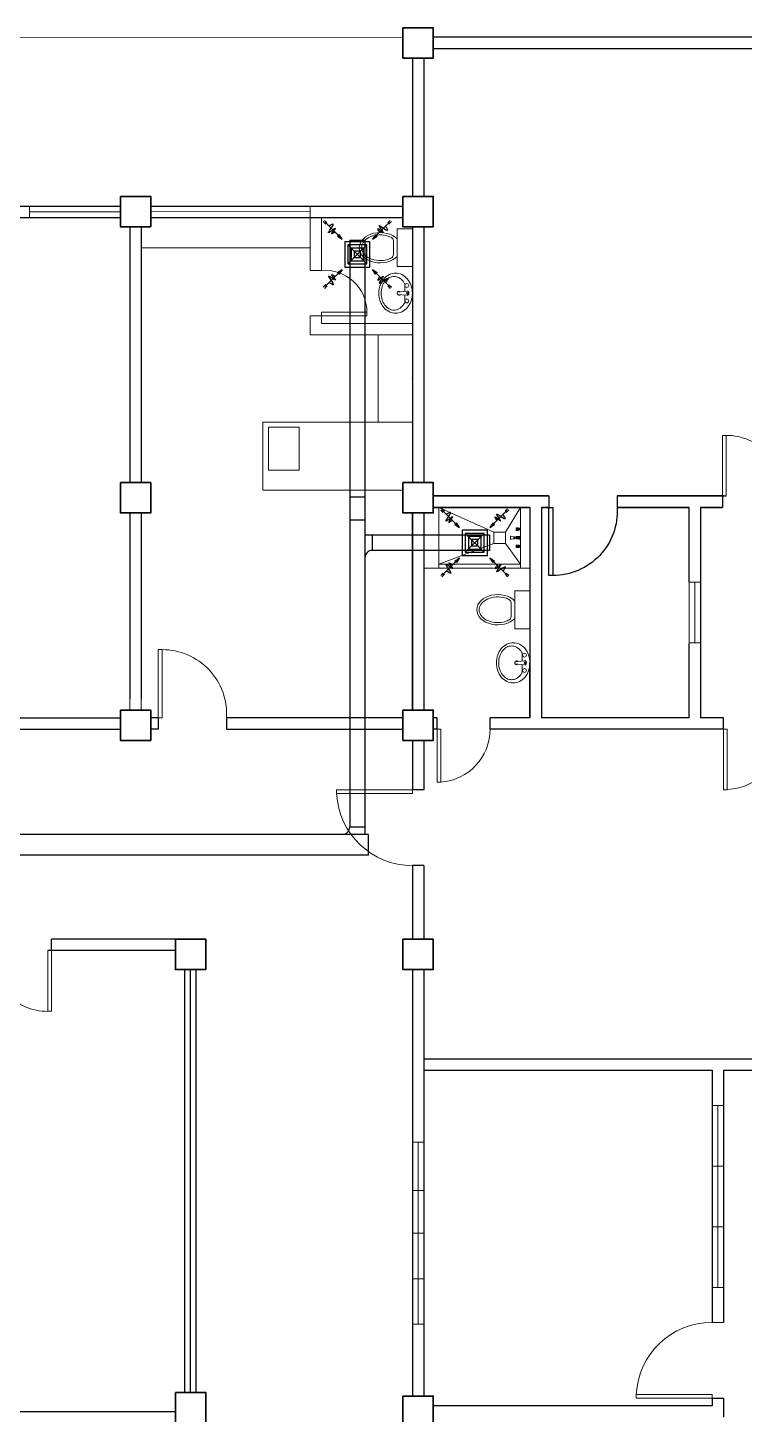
# Model space of a CAD drawing. Header units: millimetres. Extents: x 103 to 228, y 86 to 129.
# Drawn here: x 207.47 to 216.91, y 109.4 to 127.69 of the extents above; entities that cross this region are included whole.
import ezdxf

# ---------------------------------------------------------------- set-up
doc = ezdxf.new("R2010")
doc.units = ezdxf.units.MM
for name, color, linetype in [('AIR', 7, 'Continuous'), ('AIR-00', 8, 'Continuous'), ('AIR-03', 30, 'Continuous'), ('exhaust', 130, 'Continuous')]:
    doc.layers.add(name, color=color, linetype=linetype)

# ---------------------------------------------------------------- blocks, each defined once
blk = doc.blocks.new('dr 900')
at = {"ltscale": 0.03}
blk.add_lwpolyline([(0, 0), (0.05, 0), (0.05, 0.9), (0, 0.9)], close=True, dxfattribs=at)
blk.add_arc((0.05, 0.049), 0.851, 356.7268, 90, dxfattribs=at)
blk = doc.blocks.new('GRILL-C-IN')
at = {"layer": 'AIR-00', "ltscale": 3}
for p, q in [((-0.623, 0.601), (-0.674, 0.651)), ((-0.601, 0.623), (-0.651, 0.674)), ((-0.637, 0.637), (-0.3, 0.3)), ((0.637, 0.637), (0.3, 0.3)), ((0.601, 0.623), (0.651, 0.674)), ((0.623, 0.601), (0.674, 0.651)), ((-0.637, -0.637), (-0.3, -0.3)), ((0.637, -0.637), (0.3, -0.3)), ((-0.623, -0.601), (-0.674, -0.651)), ((-0.601, -0.623), (-0.651, -0.674)), ((0.601, -0.623), (0.651, -0.674)), ((0.623, -0.601), (0.674, -0.651))]:
    blk.add_line(p, q, dxfattribs=at)
at = {"layer": 'AIR-00', "color": 50}
for p, q in [((-0.188, 0.187), (0.187, -0.188)), ((0.187, 0.187), (-0.188, -0.188))]:
    blk.add_line(p, q, dxfattribs=at)
at = {"layer": 'AIR-00', "ltscale": 3}
for points in [[(-0.362, 0.393), (-0.393, 0.362), (-0.3, 0.3)], [(0.393, 0.362), (0.362, 0.393), (0.3, 0.3)], [(-0.362, -0.393), (-0.393, -0.362), (-0.3, -0.3)], [(0.393, -0.362), (0.362, -0.393), (0.3, -0.3)]]:
    blk.add_lwpolyline(points, close=True, dxfattribs=at)
at = {"layer": 'AIR-00', "color": 50}
for points in [[(-0.188, -0.188), (0.187, -0.188), (0.187, 0.187), (-0.188, 0.187)], [(-0.125, -0.125), (0.125, -0.125), (0.125, 0.125), (-0.125, 0.125)], [(-0.062, -0.062), (0.062, -0.062), (0.062, 0.062), (-0.062, 0.062)]]:
    blk.add_lwpolyline(points, close=True, dxfattribs=at)
at = {"layer": 'AIR-00', "ltscale": 3}
for points in [[(-0.441, 0.441), (-0.512, 0.404), (-0.432, 0.514), (-0.568, 0.43), (-0.477, 0.6), (-0.561, 0.561)], [(0.441, 0.441), (0.404, 0.512), (0.514, 0.432), (0.43, 0.568), (0.6, 0.477), (0.561, 0.561)], [(-0.441, -0.441), (-0.512, -0.404), (-0.432, -0.514), (-0.568, -0.43), (-0.477, -0.6), (-0.561, -0.561)], [(0.441, -0.441), (0.404, -0.512), (0.514, -0.432), (0.43, -0.568), (0.6, -0.477), (0.561, -0.561)]]:
    blk.add_spline(points, degree=3, dxfattribs=at)
for points in [[(-0.3, 0.3), (-0.362, 0.393), (-0.393, 0.362)], [(0.3, 0.3), (0.393, 0.362), (0.362, 0.393)], [(-0.3, -0.3), (-0.362, -0.393), (-0.393, -0.362)], [(0.3, -0.3), (0.393, -0.362), (0.362, -0.393)]]:
    blk.add_solid(points, dxfattribs=at)
at = {"layer": 'AIR-03', "color": 6}
blk.add_lwpolyline([(-0.25, -0.25), (0.25, -0.25), (0.25, 0.25), (-0.25, 0.25)], close=True, dxfattribs=at)

msp = doc.modelspace()

# ---------------------------------------------------------------- linework, layer by layer
at = {"color": 8, "lineweight": 9}
for p, q in [((212.414, 127.561), (197.089, 127.56)), ((207.489, 125.336), (207.489, 125.186)), ((209.089, 125.336), (209.089, 125.336)), ((211.189, 125.186), (211.189, 125.336)), ((207.489, 125.261), (208.689, 125.261)), ((211.189, 125.261), (209.089, 125.263)), ((211.189, 125.186), (211.339, 125.186)), ((212.339, 125.036), (212.539, 125.036)), ((212.339, 124.536), (212.339, 125.036)), ((212.539, 125.063), (212.539, 123.786)), ((212.539, 125.036), (212.539, 124.536)), ((212.289, 124.695), (212.289, 124.876)), ((212.539, 124.536), (212.339, 124.536)), ((212.341, 124.2), (212.463, 124.213)), ((212.341, 124.171), (212.463, 124.158)), ((212.889, 121.361), (212.889, 120.561)), ((213.964, 121.361), (213.964, 120.561)), ((213.905, 121.087), (213.905, 121.061)), ((213.905, 121.087), (213.906, 121.087)), ((213.906, 121.087), (213.908, 121.091)), ((213.906, 121.087), (213.906, 121.061)), ((213.908, 121.091), (213.908, 121.058)), ((213.908, 121.091), (213.93, 121.091)), ((213.917, 121.087), (213.929, 121.087)), ((213.917, 121.08), (213.929, 121.08)), ((213.93, 121.091), (213.934, 121.089)), ((213.93, 121.087), (213.93, 121.08)), ((213.936, 121.088), (213.942, 121.088)), ((213.942, 121.088), (213.944, 121.087)), ((213.942, 121.088), (213.942, 121.06)), ((213.944, 121.087), (213.944, 121.061)), ((213.956, 121.086), (213.944, 121.086)), ((213.963, 121.091), (213.956, 121.088)), ((213.956, 121.088), (213.956, 121.061)), ((213.963, 121.091), (213.963, 121.057)), ((213.963, 121.091), (213.964, 121.091)), ((213.964, 121.091), (213.964, 121.057)), ((213.832, 120.941), (213.832, 120.98)), ((213.878, 120.973), (213.836, 120.981)), ((213.878, 120.948), (213.836, 120.94)), ((213.886, 120.973), (213.878, 120.973)), ((213.878, 120.973), (213.878, 120.948)), ((213.878, 120.973), (213.878, 120.948)), ((213.878, 120.948), (213.886, 120.948)), ((213.886, 120.948), (213.886, 120.973)), ((213.886, 120.968), (213.948, 120.968)), ((213.948, 120.953), (213.886, 120.953)), ((213.905, 121.061), (213.906, 121.061)), ((213.905, 120.974), (213.905, 120.968)), ((213.905, 120.974), (213.906, 120.974)), ((213.905, 120.953), (213.905, 120.947)), ((213.905, 120.947), (213.906, 120.947)), ((213.906, 121.061), (213.908, 121.058)), ((213.906, 120.974), (213.908, 120.977)), ((213.906, 120.974), (213.906, 120.968)), ((213.906, 120.953), (213.906, 120.947)), ((213.906, 120.947), (213.908, 120.944)), ((213.908, 121.058), (213.93, 121.058)), ((213.908, 120.977), (213.908, 120.968)), ((213.908, 120.977), (213.93, 120.977)), ((213.908, 120.953), (213.908, 120.944)), ((213.908, 120.944), (213.93, 120.944)), ((213.917, 121.068), (213.929, 121.068)), ((213.917, 121.061), (213.929, 121.061)), ((213.917, 120.974), (213.929, 120.974)), ((213.917, 120.947), (213.929, 120.947)), ((213.93, 121.061), (213.93, 121.068)), ((213.93, 121.058), (213.934, 121.06)), ((213.93, 120.977), (213.934, 120.975)), ((213.93, 120.974), (213.93, 120.968)), ((213.93, 120.947), (213.93, 120.953)), ((213.93, 120.944), (213.934, 120.946)), ((213.936, 121.06), (213.942, 121.06)), ((213.936, 120.975), (213.942, 120.975)), ((213.936, 120.947), (213.942, 120.947)), ((213.942, 121.06), (213.944, 121.061)), ((213.942, 120.975), (213.942, 120.968)), ((213.942, 120.975), (213.944, 120.974)), ((213.942, 120.953), (213.942, 120.947)), ((213.942, 120.947), (213.944, 120.947)), ((213.956, 121.063), (213.944, 121.063)), ((213.944, 120.974), (213.944, 120.968)), ((213.948, 120.972), (213.944, 120.972)), ((213.944, 120.953), (213.944, 120.947)), ((213.948, 120.949), (213.944, 120.949)), ((213.948, 120.943), (213.948, 120.978)), ((213.948, 120.978), (213.958, 120.978)), ((213.948, 120.968), (213.948, 120.953)), ((213.958, 120.943), (213.948, 120.943)), ((213.963, 121.057), (213.956, 121.061)), ((213.958, 120.978), (213.964, 120.99)), ((213.958, 120.943), (213.958, 120.978)), ((213.958, 120.978), (213.958, 120.943)), ((213.964, 120.932), (213.958, 120.943)), ((213.963, 121.057), (213.964, 121.057)), ((213.964, 120.99), (213.964, 120.932)), ((213.905, 120.86), (213.906, 120.86)), ((213.905, 120.86), (213.905, 120.834)), ((213.905, 120.834), (213.906, 120.834)), ((213.906, 120.86), (213.908, 120.864)), ((213.906, 120.86), (213.906, 120.834)), ((213.906, 120.834), (213.908, 120.83)), ((213.908, 120.864), (213.93, 120.864)), ((213.908, 120.864), (213.908, 120.83)), ((213.908, 120.83), (213.93, 120.83)), ((213.917, 120.86), (213.929, 120.86)), ((213.917, 120.853), (213.929, 120.853)), ((213.917, 120.841), (213.929, 120.841)), ((213.917, 120.834), (213.929, 120.834)), ((213.93, 120.864), (213.934, 120.861)), ((213.93, 120.86), (213.93, 120.853)), ((213.93, 120.834), (213.93, 120.841)), ((213.93, 120.83), (213.934, 120.832)), ((213.936, 120.861), (213.942, 120.861)), ((213.936, 120.833), (213.942, 120.833)), ((213.942, 120.861), (213.942, 120.833)), ((213.942, 120.861), (213.944, 120.86)), ((213.942, 120.833), (213.944, 120.834)), ((213.944, 120.86), (213.944, 120.834)), ((213.956, 120.858), (213.944, 120.858)), ((213.956, 120.836), (213.944, 120.836)), ((213.963, 120.864), (213.956, 120.861)), ((213.956, 120.861), (213.956, 120.833)), ((213.963, 120.83), (213.956, 120.833)), ((213.963, 120.864), (213.964, 120.864)), ((213.963, 120.864), (213.963, 120.83)), ((213.963, 120.83), (213.964, 120.83)), ((213.964, 120.864), (213.964, 120.83)), ((212.889, 120.561), (212.689, 120.561)), ((216.189, 119.56), (216.189, 120.373)), ((216.339, 120.373), (216.189, 120.373)), ((216.264, 120.373), (216.264, 119.573)), ((216.339, 119.973), (216.339, 120.473)), ((214.089, 120.261), (213.889, 120.261)), ((213.889, 120.261), (213.889, 119.761)), ((214.089, 119.761), (214.089, 120.261)), ((213.839, 120.101), (213.839, 119.92)), ((216.339, 119.973), (216.339, 119.473)), ((213.889, 119.761), (214.089, 119.761)), ((216.339, 119.573), (216.189, 119.573)), ((213.891, 119.325), (214.013, 119.338)), ((213.891, 119.296), (214.013, 119.283)), ((208.814, 118.688), (208.814, 118.836)), ((208.964, 118.688), (208.964, 118.836)), ((216.489, 112.673), (216.489, 113.473)), ((216.489, 113.473), (216.639, 113.473)), ((216.564, 113.473), (216.564, 111.073)), ((212.539, 112.987), (212.689, 112.987)), ((212.539, 111.787), (212.539, 112.987)), ((212.614, 110.587), (212.614, 112.987)), ((212.689, 112.987), (212.689, 110.587)), ((216.639, 112.673), (216.489, 112.673)), ((216.639, 112.273), (216.639, 112.673)), ((212.539, 112.349), (212.689, 112.349)), ((216.639, 112.273), (216.639, 111.873)), ((212.539, 111.787), (212.539, 110.587)), ((212.539, 111.787), (212.689, 111.787)), ((216.639, 111.873), (216.489, 111.873)), ((216.489, 111.873), (216.489, 111.073)), ((212.539, 111.187), (212.689, 111.187)), ((216.489, 111.073), (216.639, 111.073)), ((212.689, 110.587), (212.539, 110.587)), ((216.489, 110.611), (216.639, 110.611))]:
    msp.add_line(p, q, dxfattribs=at)
at = {"color": 8, "lineweight": 25}
for p, q in [((218.514, 127.561), (212.814, 127.561)), ((218.514, 127.411), (212.814, 127.411)), ((212.539, 127.288), (212.539, 125.463)), ((212.689, 127.288), (212.689, 125.463)), ((203.089, 125.336), (208.689, 125.336)), ((209.089, 125.336), (212.414, 125.336)), ((203.089, 125.186), (208.689, 125.186)), ((209.089, 125.186), (212.414, 125.186)), ((208.814, 125.063), (208.814, 121.688)), ((208.964, 125.063), (208.964, 121.688)), ((212.539, 125.063), (212.539, 121.688)), ((212.689, 125.063), (212.689, 121.688)), ((212.689, 125.063), (212.689, 121.688)), ((212.539, 123.636), (212.539, 121.688)), ((212.814, 121.511), (214.339, 121.511)), ((214.339, 121.511), (212.814, 121.511)), ((214.339, 121.511), (214.339, 121.361)), ((215.239, 121.511), (216.676, 121.511)), ((216.639, 121.511), (215.239, 121.511)), ((215.239, 121.511), (215.239, 121.361)), ((216.626, 121.511), (216.626, 121.361)), ((208.814, 121.288), (208.814, 118.836)), ((208.964, 121.288), (208.964, 118.836)), ((212.539, 121.288), (212.539, 118.688)), ((212.539, 118.688), (212.539, 121.288)), ((212.689, 121.288), (212.689, 118.688)), ((212.689, 121.288), (212.689, 118.688)), ((212.814, 121.361), (214.089, 121.361)), ((214.089, 121.361), (212.814, 121.361)), ((214.089, 121.361), (214.089, 118.586)), ((214.239, 121.361), (214.339, 121.361)), ((214.239, 121.361), (214.239, 118.586)), ((214.339, 121.361), (214.239, 121.361)), ((215.239, 121.361), (216.189, 121.361)), ((216.189, 121.361), (215.239, 121.361)), ((216.189, 120.373), (216.189, 121.361)), ((216.339, 121.361), (216.626, 121.361)), ((216.626, 121.361), (216.339, 121.361)), ((216.339, 121.361), (216.339, 118.586)), ((216.189, 118.586), (216.189, 119.56)), ((214.089, 118.586), (214.089, 119.311)), ((206.389, 118.586), (208.689, 118.586)), ((209.189, 118.586), (209.089, 118.586)), ((209.089, 118.586), (209.089, 118.586)), ((209.189, 118.586), (209.189, 118.436)), ((212.414, 118.586), (210.089, 118.586)), ((210.089, 118.586), (210.089, 118.436)), ((212.864, 118.586), (212.814, 118.586)), ((212.864, 118.436), (212.864, 118.586)), ((214.089, 118.586), (213.564, 118.586)), ((214.089, 118.586), (213.989, 118.586)), ((216.189, 118.586), (214.239, 118.586)), ((216.639, 118.586), (216.339, 118.586)), ((216.639, 118.436), (216.639, 118.586)), ((206.389, 118.436), (208.689, 118.436)), ((209.189, 118.436), (209.089, 118.436)), ((209.089, 118.436), (209.089, 118.436)), ((210.089, 118.436), (212.414, 118.436)), ((212.864, 118.436), (212.814, 118.436)), ((216.639, 118.436), (213.564, 118.436)), ((212.539, 118.288), (212.539, 117.636)), ((212.689, 118.288), (212.689, 117.636)), ((212.689, 117.636), (212.539, 117.636)), ((212.539, 116.636), (212.539, 115.664)), ((212.689, 116.636), (212.539, 116.636)), ((212.689, 116.636), (212.689, 115.664)), ((209.414, 115.664), (207.782, 115.664)), ((207.782, 115.514), (207.782, 115.664)), ((209.414, 115.514), (207.732, 115.514)), ((209.539, 109.687), (209.539, 115.264)), ((209.614, 109.687), (209.614, 115.264)), ((209.689, 109.687), (209.689, 115.264)), ((212.539, 115.264), (212.539, 113.936)), ((212.689, 115.264), (212.689, 114.086)), ((212.689, 114.086), (218.639, 114.086)), ((212.689, 114.086), (212.689, 113.936)), ((212.539, 113.936), (212.539, 109.638)), ((212.689, 113.936), (216.489, 113.936)), ((212.689, 113.936), (212.689, 109.638)), ((216.489, 113.936), (216.489, 110.611)), ((216.639, 113.936), (218.639, 113.936)), ((216.639, 113.936), (216.639, 110.611)), ((216.489, 109.611), (216.489, 109.511)), ((216.489, 109.611), (216.639, 109.611)), ((216.639, 109.611), (216.639, 109.511)), ((204.951, 109.437), (209.414, 109.437)), ((216.489, 109.511), (212.814, 109.511)), ((216.639, 109.511), (216.639, 109.361))]:
    msp.add_line(p, q, dxfattribs=at)
at = {"color": 8, "lineweight": 9, "ltscale": 0.4}
for p, q in [((211.189, 124.486), (211.189, 125.186)), ((211.339, 124.486), (211.339, 125.186)), ((211.189, 124.786), (208.964, 124.786)), ((211.339, 124.486), (211.189, 124.486)), ((211.339, 123.886), (211.189, 123.886)), ((211.189, 123.886), (211.189, 123.636)), ((211.339, 123.886), (211.339, 123.786)), ((212.539, 123.636), (211.189, 123.636)), ((212.539, 123.786), (211.339, 123.786)), ((212.539, 123.786), (211.339, 123.786))]:
    msp.add_line(p, q, dxfattribs=at)
at = {"color": 8, "lineweight": 13, "ltscale": 0.4}
msp.add_line((211.339, 123.936), (211.339, 123.886), dxfattribs=at)
at = {"color": 8, "lineweight": 9, "ltscale": 0.3}
for p, q in [((213.614, 121.036), (212.889, 121.361)), ((213.764, 121.036), (213.964, 121.361)), ((213.614, 120.886), (212.889, 120.611)), ((213.764, 120.886), (213.964, 120.611))]:
    msp.add_line(p, q, dxfattribs=at)
at = {"color": 8, "lineweight": 25, "ltscale": 0.3}
msp.add_line((213.564, 118.436), (213.564, 118.586), dxfattribs=at)
at = {"color": 8, "lineweight": 13}
for p, q in [((212.864, 118.436), (212.864, 117.736)), ((212.864, 118.436), (212.914, 118.436)), ((212.914, 117.736), (212.914, 118.436)), ((216.639, 118.436), (216.639, 117.636)), ((216.689, 118.436), (216.639, 118.436)), ((216.689, 117.636), (216.689, 118.436)), ((212.539, 117.636), (211.539, 117.636)), ((211.539, 117.636), (211.539, 117.586)), ((212.539, 117.586), (212.539, 117.636)), ((212.864, 117.736), (212.914, 117.736)), ((216.639, 117.636), (216.689, 117.636)), ((211.539, 117.586), (212.539, 117.586)), ((215.489, 109.611), (215.489, 109.661)), ((215.489, 109.661), (216.489, 109.661)), ((216.489, 109.611), (215.489, 109.611)), ((216.489, 109.661), (216.489, 109.611))]:
    msp.add_line(p, q, dxfattribs=at)
at = {"color": 8, "lineweight": 35}
for points in [[(212.414, 127.688), (212.814, 127.688), (212.814, 127.288), (212.414, 127.288)], [(208.689, 125.463), (209.089, 125.463), (209.089, 125.063), (208.689, 125.063)], [(212.414, 125.463), (212.814, 125.463), (212.814, 125.063), (212.414, 125.063)], [(208.689, 121.688), (209.089, 121.688), (209.089, 121.288), (208.689, 121.288)], [(212.414, 121.688), (212.814, 121.688), (212.814, 121.288), (212.414, 121.288)], [(208.689, 118.688), (209.089, 118.688), (209.089, 118.288), (208.689, 118.288)], [(212.414, 118.688), (212.814, 118.688), (212.814, 118.288), (212.414, 118.288)], [(209.414, 115.664), (209.814, 115.664), (209.814, 115.264), (209.414, 115.264)], [(212.414, 115.664), (212.814, 115.664), (212.814, 115.264), (212.414, 115.264)], [(209.414, 109.687), (209.814, 109.687), (209.814, 109.287), (209.414, 109.287)], [(212.414, 109.638), (212.814, 109.638), (212.814, 109.238), (212.414, 109.238)]]:
    msp.add_lwpolyline(points, close=True, dxfattribs=at)
at = {"color": 8, "lineweight": 9}
for points in [[(207.489, 125.336), (208.689, 125.336), (208.689, 125.186), (207.489, 125.186)], [(209.089, 125.336), (211.189, 125.336), (211.189, 125.186), (209.089, 125.186)], [(216.189, 120.373), (216.339, 120.373), (216.339, 119.573), (216.189, 119.573)], [(216.189, 120.373), (216.339, 120.373), (216.339, 119.573), (216.189, 119.573)], [(216.489, 113.473), (216.639, 113.473), (216.639, 111.073), (216.489, 111.073)], [(212.539, 110.587), (212.539, 112.987), (212.689, 112.987), (212.689, 110.587)], [(212.539, 112.987), (212.689, 112.987), (212.689, 110.587), (212.539, 110.587)]]:
    msp.add_lwpolyline(points, close=True, dxfattribs=at)
for points in [[(212.318, 123.921, -0.11576), (212.235, 123.94, -0.104047), (212.161, 123.998, -0.090875), (212.114, 124.082, -0.083344), (212.097, 124.186, -0.083344), (212.114, 124.289, -0.090875), (212.161, 124.373, -0.104047), (212.235, 124.431, -0.11576), (212.318, 124.451, -0.11576), (212.4, 124.431, -0.104047), (212.474, 124.373, -0.090875), (212.521, 124.289, -0.083344), (212.539, 124.186, -0.083344), (212.521, 124.082, -0.090875), (212.474, 123.998, -0.104047), (212.4, 123.94, -0.11576)], [(213.868, 119.576, 0.11576), (213.785, 119.556, 0.104047), (213.711, 119.498, 0.090875), (213.664, 119.414, 0.083344), (213.647, 119.311, 0.083344), (213.664, 119.207, 0.090875), (213.711, 119.123, 0.104047), (213.785, 119.065, 0.11576), (213.868, 119.046, 0.11576), (213.95, 119.065, 0.104047), (214.024, 119.123, 0.090875), (214.071, 119.207, 0.083344), (214.089, 119.311, 0.083344), (214.071, 119.414, 0.090875), (214.024, 119.498, 0.104047), (213.95, 119.556, 0.11576)]]:
    msp.add_lwpolyline(points, format="xyb", close=True, dxfattribs=at)
for points in [[(212.297, 123.963, -0.124838), (212.234, 123.979, -0.105788), (212.176, 124.028, -0.086697), (212.14, 124.098, -0.076776), (212.127, 124.186, -0.076776), (212.14, 124.273, -0.086697), (212.176, 124.343, -0.105788), (212.234, 124.392, -0.124838), (212.297, 124.408, -0.124838), (212.359, 124.392, -0.105788), (212.417, 124.343, -0.040067), (212.437, 124.312), (212.437, 124.21, -0.040067)], [(212.437, 124.161), (212.437, 124.059, -0.040067), (212.417, 124.028, -0.105788), (212.359, 123.979, -0.124838), (212.297, 123.963, -0.124838)], [(213.847, 119.533, 0.124838), (213.784, 119.517, 0.105788), (213.726, 119.468, 0.086697), (213.69, 119.398, 0.076776), (213.677, 119.311, 0.076776), (213.69, 119.223, 0.086697), (213.726, 119.153, 0.105788), (213.784, 119.104, 0.124838), (213.847, 119.088, 0.124838), (213.909, 119.104, 0.105788), (213.967, 119.153, 0.040067), (213.987, 119.184), (213.987, 119.286, 0.040067)], [(213.987, 119.335), (213.987, 119.437, 0.040067), (213.967, 119.468, 0.105788), (213.909, 119.517, 0.124838), (213.847, 119.533, 0.124838)]]:
    msp.add_lwpolyline(points, format="xyb", dxfattribs=at)
at = {"color": 8, "lineweight": 13, "ltscale": 0.03}
for points in [[(211.339, 123.886), (211.339, 123.936), (211.939, 123.936), (211.939, 123.886)], [(216.626, 121.511), (216.676, 121.511), (216.676, 122.311), (216.626, 122.311)], [(209.189, 118.586), (209.239, 118.586), (209.239, 119.486), (209.189, 119.486)], [(207.732, 115.514), (207.782, 115.514), (207.782, 114.714), (207.732, 114.714)]]:
    msp.add_lwpolyline(points, close=True, dxfattribs=at)
at = {"color": 8, "lineweight": 9, "ltscale": 0.3}
for points in [[(212.539, 122.486), (212.539, 123.636), (212.089, 123.636), (212.089, 122.486)], [(211.044, 121.851), (210.644, 121.851), (210.644, 122.421), (211.044, 122.421)]]:
    msp.add_lwpolyline(points, close=True, dxfattribs=at)
for points in [[(212.539, 121.688), (212.539, 122.486), (210.569, 122.486), (210.569, 121.586), (212.414, 121.586)], [(213.964, 120.611), (212.889, 120.611), (212.889, 120.561), (214.089, 120.561), (214.089, 120.561)]]:
    msp.add_lwpolyline(points, dxfattribs=at)
at = {"color": 8, "lineweight": 9, "ltscale": 0.03}
msp.add_lwpolyline([(213.764, 120.886), (213.764, 121.036), (213.614, 121.036), (213.614, 120.886)], close=True, dxfattribs=at)
at = {"color": 8, "lineweight": 9}
for centre, radius in [((212.466, 124.287), 0.0255), ((212.472, 124.186), 0.0095), ((212.466, 124.084), 0.0255), ((214.016, 119.412), 0.0255), ((214.022, 119.311), 0.0095), ((214.016, 119.209), 0.0255)]:
    msp.add_circle(centre, radius, dxfattribs=at)
for centre, radius, start, end in [((212.239, 124.876), 0.05, 0, 61.9916), ((212.239, 124.695), 0.05, 298.1501, 0), ((212.364, 124.186), 0.025, 161.3793, 198.6207), ((212.434, 124.186), 0.0948, 171.2026, 188.7974), ((212.364, 124.186), 0.025, 48.7978, 143.6932), ((212.466, 124.186), 0.028, 263.7545, 96.2455), ((212.364, 124.186), 0.025, 216.3068, 311.2022), ((213.789, 120.101), 0.05, 0, 61.8499), ((213.789, 119.92), 0.05, 298.0084, 360), ((213.914, 119.311), 0.025, 161.3793, 198.6207), ((213.984, 119.311), 0.0948, 171.2026, 188.7974), ((213.914, 119.311), 0.025, 48.7978, 143.6932), ((213.914, 119.311), 0.025, 216.3068, 311.2022), ((214.016, 119.311), 0.028, 263.7545, 96.2455)]:
    msp.add_arc(centre, radius, start, end, dxfattribs=at)
at = {"color": 8, "lineweight": 13, "ltscale": 0.03}
for centre, radius, start, end in [((211.387, 123.936), 0.552, 0, 94.9791), ((216.676, 121.559), 0.752, 356.3048, 90), ((209.239, 118.634), 0.851, 356.7268, 90), ((207.732, 115.465), 0.752, 176.3048, 270)]:
    msp.add_arc(centre, radius, start, end, dxfattribs=at)
at = {"color": 8, "lineweight": 13}
for centre, radius, start, end in [((212.864, 118.436), 0.7, 274.096, 0), ((216.639, 118.436), 0.8, 273.5833, 360), ((212.539, 117.636), 1, 182.866, 270), ((216.489, 109.611), 1, 90, 177.134)]:
    msp.add_arc(centre, radius, start, end, dxfattribs=at)
at = {"color": 8, "lineweight": 9, "extrusion": (0, 0, -1)}
msp.add_ellipse((212.114, 124.786), major_axis=(0.275, 0), ratio=0.727273, start_param=0.612555, end_param=5.670631, dxfattribs=at)
at = {"color": 8, "lineweight": 9}
for centre, major_axis, ratio, start_param, end_param in [((213.918, 121.1), (0.00896, 0.00896), 1, 3.15309, 3.864175), ((213.913, 121.074), (0.00268, 0.00268), 1, 1.643677, 3.068487), ((213.918, 121.07), (0.00738, 0.00738), 1, 0.858879, 1.643677), ((213.929, 121.091), (-0.00268, 0.00268), 1, 2.356082, 2.983721), ((213.929, 121.076), (0.00268, 0.00268), 1, 0.157647, 0.785286), ((213.924, 121.069), (-0.00887, 0.00887), 1, 4.509022, 4.870036), ((213.923, 121.102), (-0.0118, 0.0118), 1, 2.876824, 3.009049), ((213.936, 121.092), (-0.00268, 0.00268), 1, 1.862141, 2.356082), ((213.931, 121.074), (0.00268, 0.00268), 1, 4.915531, 6.079819), ((213.835, 120.943), (-0.00268, 0.00268), 1, 1.354119, 2.724181), ((213.918, 121.048), (-0.00896, 0.00896), 1, -0.722807, -0.011722), ((213.918, 120.986), (0.00896, 0.00896), 1, 3.15309, 3.864175), ((213.918, 120.935), (0.00896, 0.00896), 1, 0.847989, 1.559075), ((213.918, 121.079), (-0.00738, 0.00738), 1, 1.497691, 2.282489), ((213.929, 121.072), (0.00268, 0.00268), 1, 3.926878, 4.554518), ((213.929, 121.057), (-0.00268, 0.00268), 1, -1.41315, -0.785511), ((213.929, 120.977), (0.00268, 0.00268), 1, 3.926878, 4.554518), ((213.929, 120.944), (0.00268, 0.00268), 1, 0.157647, 0.785286), ((213.924, 121.079), (-0.00887, 0.00887), 1, 2.983721, 3.344735), ((213.923, 121.046), (0.0118, 0.0118), 1, 0.132318, 0.264544), ((213.923, 120.989), (-0.0118, 0.0118), 1, 2.876824, 3.009049), ((213.923, 120.932), (-0.0118, 0.0118), 1, -1.438478, -1.306252), ((213.936, 121.056), (-0.00268, 0.00268), 1, -0.785511, -0.291569), ((213.936, 120.978), (0.00268, 0.00268), 1, 3.432937, 3.926878), ((213.936, 120.943), (0.00268, 0.00268), 1, 0.785286, 1.279227), ((213.918, 120.873), (0.00896, 0.00896), 1, 3.15309, 3.864175), ((213.913, 120.847), (0.00268, 0.00268), 1, 1.643677, 3.068487), ((213.918, 120.821), (-0.00896, 0.00896), 1, -0.722807, -0.011722), ((213.918, 120.843), (0.00738, 0.00738), 1, 0.858879, 1.643677), ((213.918, 120.851), (-0.00738, 0.00738), 1, 1.497691, 2.282489), ((213.929, 120.864), (-0.00268, 0.00268), 1, 2.356082, 2.983721), ((213.929, 120.849), (0.00268, 0.00268), 1, 0.157647, 0.785286), ((213.929, 120.845), (0.00268, 0.00268), 1, 3.926878, 4.554518), ((213.929, 120.83), (-0.00268, 0.00268), 1, -1.41315, -0.785511), ((213.924, 120.842), (-0.00887, 0.00887), 1, 4.509022, 4.870036), ((213.924, 120.852), (-0.00887, 0.00887), 1, 2.983721, 3.344735), ((213.923, 120.875), (0.0118, 0.0118), 1, 4.44762, 4.579846), ((213.923, 120.819), (0.0118, 0.0118), 1, 0.132318, 0.264544), ((213.936, 120.865), (-0.00268, 0.00268), 1, 1.862141, 2.356082), ((213.936, 120.829), (-0.00268, 0.00268), 1, -0.785511, -0.291569), ((213.931, 120.847), (0.00268, 0.00268), 1, 4.915531, 6.079819), ((213.664, 120.011), (0.275, 0), 0.727273, 0.612555, 5.670631)]:
    msp.add_ellipse(centre, major_axis=major_axis, ratio=ratio, start_param=start_param, end_param=end_param, dxfattribs=at)
at = {"color": 8, "lineweight": 9, "extrusion": (-2.88216e-41, -4.99074e-41, -1)}
msp.add_ellipse((213.835, 120.978), major_axis=(-0.00268, 0.00268), ratio=1, start_param=6.066732, end_param=7.436794, dxfattribs=at)
at = {"color": 8, "lineweight": 9}
for points in [[(212.262, 124.651), (212.246, 124.642), (212.228, 124.635), (212.137, 124.608), (212.049, 124.613), (211.918, 124.671), (211.876, 124.721), (211.863, 124.819), (211.889, 124.871), (212, 124.945), (212.084, 124.963), (212.198, 124.947), (212.233, 124.936), (212.262, 124.92)], [(213.812, 120.145), (213.796, 120.154), (213.778, 120.162), (213.687, 120.188), (213.599, 120.183), (213.468, 120.126), (213.426, 120.075), (213.413, 119.977), (213.439, 119.925), (213.55, 119.851), (213.634, 119.833), (213.748, 119.849), (213.783, 119.86), (213.812, 119.876)]]:
    msp.add_open_spline(points, degree=3, knots=[0.937253, 0.937253, 0.937253, 0.937253, 1.185372, 1.185372, 2.113864, 2.113864, 3.042356, 3.042356, 3.970847, 3.970847, 4.899339, 4.899339, 5.346062, 5.346062, 5.346062, 5.346062], dxfattribs=at)
msp.add_point((212.539, 123.061), dxfattribs=at)
at = {"layer": 'exhaust'}
for p, q in [((211.713, 124.886), (211.713, 117.148)), ((211.713, 124.886), (211.913, 124.886)), ((211.913, 124.886), (211.913, 117.048)), ((211.913, 121.494), (211.713, 121.494)), ((211.913, 121.194), (211.713, 121.194)), ((213.557, 120.994), (211.913, 120.994)), ((212.013, 120.794), (212.013, 120.994)), ((213.557, 120.994), (213.557, 120.794)), ((213.557, 120.794), (212.013, 120.794)), ((211.713, 117.148), (211.913, 117.148)), ((211.958, 117.048), (198.268, 117.048)), ((211.958, 116.773), (211.958, 117.048)), ((211.958, 116.773), (188.793, 116.773))]:
    msp.add_line(p, q, dxfattribs=at)
for centre, start, end in [((212.013, 120.694), 90, 180), ((211.613, 117.148), 270, 0)]:
    msp.add_arc(centre, 0.1, start, end, dxfattribs=at)

# ---------------------------------------------------------------- block references
at = {"color": 8, "lineweight": 13, "xscale": -1, "rotation": 180}
msp.add_blockref('dr 900', (214.339, 121.361), dxfattribs=at)
at = {"layer": 'AIR', "xscale": 0.6658363358532475, "yscale": 0.6658363358532475, "zscale": 0.6658363358532475}
for p in [(211.813, 124.698), (213.361, 120.894)]:
    msp.add_blockref('GRILL-C-IN', p, dxfattribs=at)

doc.saveas('drawing.dxf')
